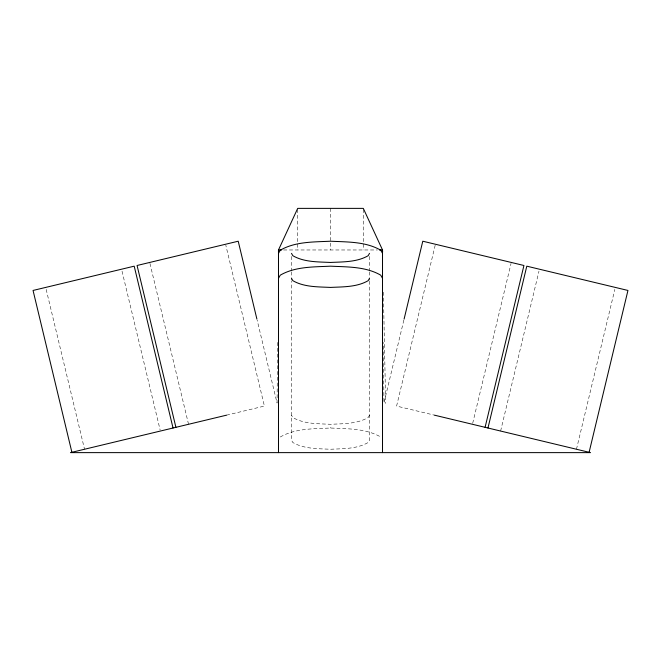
<?xml version="1.0" encoding="UTF-8"?>
<svg xmlns="http://www.w3.org/2000/svg" width="661" height="661" viewBox="0 0 661 661"><rect width="100%" height="100%" fill="white"/><g stroke="black" fill="none" stroke-linecap="round" stroke-linejoin="round"><path stroke-width="0.5" stroke-dasharray="3.31 2.48" d="M277.62 342.431L277.058 403.045L257.154 320.131M403.846 320.131L383.942 403.045L383.38 342.431M435.186 245.248L396.592 406.077L434.517 415.182M472.689 423.288L511.052 263.45M500.608 431.046L538.971 271.208M576.466 449.249L614.829 289.419M369.507 415.182L368.177 417.537C356.899 424.073 343.133 423.66 330.5 424.288C317.867 423.66 304.101 424.073 292.823 417.537L291.493 415.182M280.264 437.004C295.302 428.295 313.653 428.849 330.5 428.014C347.347 428.849 365.698 428.295 380.736 437.004M226.483 415.182L264.408 406.077L225.814 245.248M283.594 249.974L377.406 249.974M149.948 263.45L188.55 424.288M122.029 271.208L160.152 430.047M46.171 289.419L84.534 449.249M383.38 292.212L385.669 403.458M369.507 256.443L369.507 270.87M369.507 271.902L369.507 280.148M369.507 281.181L369.507 440.152L368.177 442.506C356.899 449.034 343.133 448.629 330.5 449.249C317.867 448.629 304.101 449.034 292.823 442.506L291.493 440.152L291.493 281.181M363.302 209.388L363.302 249.974M330.5 208.372L330.5 249.974M330.5 427.32L330.5 428.014M297.698 209.388L297.698 249.974M291.493 256.443L291.493 270.87M291.493 271.902L291.493 280.148"/><path stroke-width="0.99" d="M278.471 252.031L278.488 249.974L297.698 208.372L363.302 208.372L382.512 249.974L382.554 252.039L382.512 249.974L379.447 249.974M404.086 319.131L422.784 241.215L523.933 265.491L485.091 427.32M487.967 428.014L526.8 266.176L627.95 290.452L589.108 452.289M278.488 253.353L280.264 250.205C295.302 241.496 313.653 242.05 330.5 241.215C347.347 242.05 365.698 241.496 380.736 250.205L382.512 253.353M278.488 278.314L280.264 275.174C295.302 266.466 313.653 267.011 330.5 266.176C347.347 267.011 365.698 266.466 380.736 275.174L382.512 278.314M369.507 253.353L368.177 255.708C356.899 262.235 343.133 261.83 330.5 262.45C317.867 261.83 304.101 262.235 292.823 255.708L291.493 253.353M369.507 278.314L368.177 280.669C356.899 287.205 343.133 286.791 330.5 287.419C317.867 286.791 304.101 287.205 292.823 280.669L291.493 278.314M226.483 415.182L70.454 452.628L590.546 452.628L434.517 415.182M281.553 249.974L278.488 249.974L278.488 452.628M256.914 319.131L238.216 241.215L137.067 265.491L175.909 427.32M173.033 428.014L134.2 266.176L33.05 290.452L71.892 452.289M382.512 249.974L382.512 452.628"/></g></svg>
